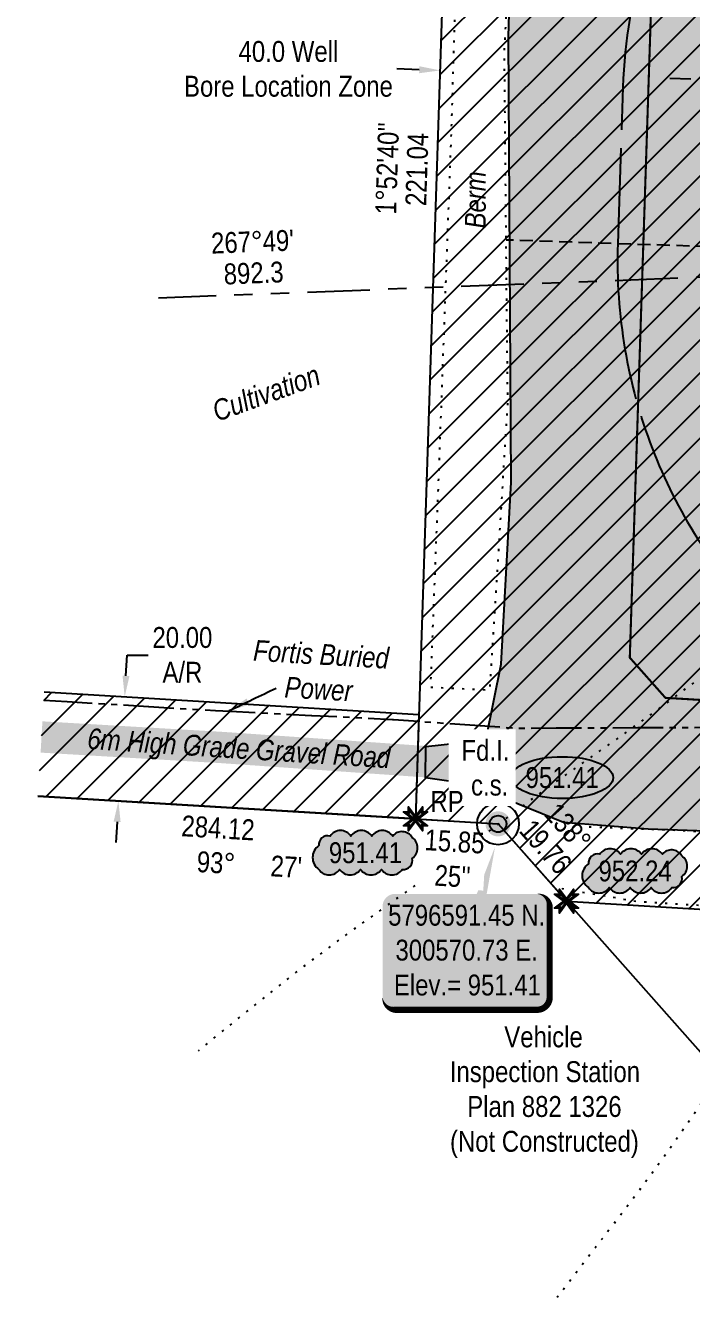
# Model space of a CAD drawing. Extents: x 296586 to 307845, y 5796063 to 5801446.
# Drawn here: x 305118 to 305436, y 5796518 to 5797137 of the extents above; entities that cross this region are included whole.
import ezdxf
from ezdxf.enums import TextEntityAlignment as Align

# ---------------------------------------------------------------- set-up
doc = ezdxf.new("R2010")
doc.units = 0
doc.header["$LTSCALE"] = 5
doc.header["$PDSIZE"] = 0.5
for name, pattern in [('foc-BUFFER', [16.75, 15, -1.75]), ('foc-DOT', [1, 0.2, -0.8]), ('foc-DRILLPATH', [14.75, 6, -1.75, 1.75, -1.75, 1.75, -1.75]), ('foc-TIELINE', [1.875, 1.25, -0.625]), ('foc-TOPO', [1, 0.2, -0.8]), ('POWERLINE5', [7.8, 2.4, -0.6, 0.6, -0.6, 0.6, -0.6, 2.4])]:
    doc.linetypes.add(name, pattern=pattern)
doc.layers.get('Defpoints').update_dxf_attribs({"color": 9})
for name, color, linetype in [('35', 37, 'Continuous'), ('AS-DRILL', 8, 'foc-DOT'), ('AS-POWER-EXISTING', 72, 'POWERLINE5'), ('AS-POWER-EXISTING-T', 72, 'Continuous'), ('AS-ROADS', 254, 'Continuous'), ('AUX-BUFFER', 7, 'foc-BUFFER'), ('DETAIL-T', 7, 'Continuous'), ('L-BD', 7, 'Continuous'), ('L-MON', 1, 'Continuous'), ('L-TIE', 7, 'foc-TIELINE'), ('L-TITLEDB', 4, 'Continuous'), ('P-BUFFER-PURPLE', 187, 'foc-TIELINE'), ('P-BUFFER-PURPLE-T', 187, 'Continuous'), ('P-CROSSINGS', 250, 'Continuous'), ('P-ELEVATION', 7, 'Continuous'), ('P-PDRILLPATH', 12, 'foc-DRILLPATH'), ('P-PROPOSED', 10, 'Continuous'), ('P-PROPOSED-EXISTING-H', 59, 'Continuous'), ('P-TXT', 4, 'Continuous'), ('T-GENERAL', 48, 'foc-TOPO')]:
    doc.layers.add(name, color=color, linetype=linetype)
doc.layers.add('T-TEXT', color=48, linetype='Continuous', lineweight=18)
doc.styles.add('80', font='ARIALN.TTF', dxfattribs={"height": 10})
doc.styles.add('80CG', font='ARIALN.TTF', dxfattribs={"height": 10})
doc.styles.add('80L', font='ARIALN.TTF', dxfattribs={"height": 10})
doc.styles.add('80LS', font='ARIALNI.TTF', dxfattribs={"height": 10})
doc.dimstyles.new('Compass 5 000', dxfattribs={"dimscale": 5, "dimtxt": 9, "dimasz": 2, "dimexe": 0.2, "dimexo": 0.0625, "dimgap": 0.5, "dimtad": 0, "dimtih": 1, "dimtoh": 1, "dimzin": 0, "dimdsep": 46, "dimtxsty": '80CG', "dimcen": 0.1, "dimse1": 1, "dimse2": 1, "dimclrd": 256, "dimclrt": 256, "dimaunit": 1, "dimadec": 4, "dimazin": 0, "dimtfac": 0.06, "dimtofl": 0, "dimtmove": 0, "dimatfit": 1, "dimfxl": 0.2, "dimtolj": 1, "dimtzin": 0, "dimlwd": -1, "dimarcsym": 0})
pattern_1 = [(45, (-542.316, 3161.673), (-7.857261993, 7.857261993), [])]

# ---------------------------------------------------------------- blocks, each defined once
blk = doc.blocks.new('*D394')
at = {"layer": 'Defpoints', "color": 0, "transparency": 16777216}
for p in [(305161.82, 5796815.63), (305165.14, 5796815.43), (305158.79, 5796765.72)]:
    blk.add_point(p, dxfattribs=at)
at = {"layer": 'P-TXT', "transparency": 16777216}
for p, q in [((305165.75, 5796825.41), (305166.36, 5796835.39)), ((305166.36, 5796835.39), (305176.36, 5796835.39)), ((305161.51, 5796755.54), (305160.91, 5796745.55))]:
    blk.add_line(p, q, dxfattribs=at)
for points in [[(305164.09, 5796825.51), (305167.41, 5796825.31), (305165.14, 5796815.43)], [(305159.85, 5796755.64), (305163.18, 5796755.43), (305162.12, 5796765.52)]]:
    blk.add_solid(points, dxfattribs=at)
at = {"layer": 'P-TXT', "transparency": 16777216, "insert": (305192.75, 5796835.39), "char_height": 10, "attachment_point": 5, "style": '80CG'}
blk.add_mtext('\\A1;20.00\\PA/R', dxfattribs=at)
blk = doc.blocks.new('*D395')
at = {"layer": 'Defpoints', "color": 0, "transparency": 16777216}
for p in [(305316.13, 5797115.31), (305313.67, 5797040.62), (305413.61, 5797037.32)]:
    blk.add_point(p, dxfattribs=at)
at = {"layer": 'P-BUFFER-PURPLE-T', "transparency": 16777216}
for p, q in [((305306.14, 5797115.64), (305295.33, 5797116)), ((305426.07, 5797111.68), (305436.07, 5797111.35))]:
    blk.add_line(p, q, dxfattribs=at)
for points in [[(305306.19, 5797117.31), (305306.08, 5797113.97), (305316.13, 5797115.31)], [(305426.13, 5797113.35), (305426.02, 5797110.02), (305416.08, 5797112.01)]]:
    blk.add_solid(points, dxfattribs=at)
at = {"layer": 'P-BUFFER-PURPLE-T', "transparency": 16777216, "insert": (305243.51, 5797116), "char_height": 10, "attachment_point": 5, "style": '80CG'}
blk.add_mtext('\\A1;40.0 Well\\PBore Location Zone', dxfattribs=at)
blk = doc.blocks.new('fdia')
at = {"color": 255, "const_width": 1}
blk.add_lwpolyline([(-0.5, 0, 1), (0.5, 0, 1)], format="xyb", close=True, dxfattribs=at)
blk = doc.blocks.new('Fdiaa')
blk.add_blockref('fdia', (0, 0))
blk = doc.blocks.new('fdib')
at = {"color": 1, "const_width": 1.6}
blk.add_lwpolyline([(-0.4, 0, 1), (0.4, 0, 1)], format="xyb", close=True, dxfattribs=at)
at = {"color": 1}
blk.add_circle((0, 0), 0.8, dxfattribs=at)
blk = doc.blocks.new('Fdibb')
blk.add_blockref('fdib', (0, 0))
blk = doc.blocks.new('fdicc')
for name in ['Fdibb', 'Fdiaa']:
    blk.add_blockref(name, (0, 0))
blk = doc.blocks.new('FDI')
blk.add_blockref('fdicc', (0, 0))
blk = doc.blocks.new('TEMP')
h = blk.add_hatch(color=255)
h.dxf.hatch_style = 1
h.paths.add_polyline_path([(0, 0.25), (-0.67, 1.15), (-0.67, 0.67), (-1.15, 0.67), (-0.25, 0), (-1.15, -0.67), (-0.67, -0.67), (-0.67, -1.15), (0, -0.25), (0.67, -1.15), (0.67, -0.67), (1.15, -0.67), (0.25, 0), (1.15, 0.67), (0.67, 0.67), (0.67, 1.15)])
h.paths.add_polyline_path([(0.57, 0.85), (0.57, 0.57), (0.85, 0.57), (0.08, 0), (0.85, -0.57), (0.57, -0.57), (0.57, -0.85), (0, -0.08), (-0.57, -0.85), (-0.57, -0.57), (-0.85, -0.57), (-0.08, 0), (-0.85, 0.57), (-0.57, 0.57), (-0.57, 0.85), (0, 0.08)], flags=16)
h = blk.add_hatch(color=1)
h.dxf.hatch_style = 1
h.paths.add_polyline_path([(0, 0.08), (-0.57, 0.85), (-0.57, 0.57), (-0.85, 0.57), (-0.08, 0), (-0.85, -0.57), (-0.57, -0.57), (-0.57, -0.85), (0, -0.08), (0.57, -0.85), (0.57, -0.57), (0.85, -0.57), (0.08, 0), (0.85, 0.57), (0.57, 0.57), (0.57, 0.85)])
at = {"color": 1}
for p, q in [((-0.08, 0), (0.08, 0)), ((0, 0.08), (0, -0.08))]:
    blk.add_line(p, q, dxfattribs=at)
at = {"color": 255, "flags": 128}
blk.add_lwpolyline([(-0.25, 0), (-1.15, 0.67), (-0.67, 0.67), (-0.67, 1.15), (0, 0.25), (0.67, 1.15), (0.67, 0.67), (1.15, 0.67), (0.25, 0), (1.15, -0.67), (0.67, -0.67), (0.67, -1.15), (0, -0.25), (-0.67, -1.15), (-0.67, -0.67), (-1.15, -0.67)], close=True, dxfattribs=at)
at = {"color": 1, "flags": 128}
blk.add_lwpolyline([(-0.08, 0), (-0.85, 0.57), (-0.57, 0.57), (-0.57, 0.85), (0, 0.08), (0.57, 0.85), (0.57, 0.57), (0.85, 0.57), (0.08, 0), (0.85, -0.57), (0.57, -0.57), (0.57, -0.85), (0, -0.08), (-0.57, -0.85), (-0.57, -0.57), (-0.85, -0.57)], close=True, dxfattribs=at)
blk = doc.blocks.new('wa')
at = {"layer": 'P-ELEVATION'}
h = blk.add_hatch(color=111, dxfattribs=at)
h.dxf.hatch_style = 1
edge = h.paths.add_edge_path()
edge.add_arc((-17.35, -4.5), 6.1, 215, 325)
edge.add_arc((-7.35, -4.5), 6.1, 215, 325)
edge.add_arc((2.65, -4.5), 6.1, 215, 325)
edge.add_arc((12.65, -4.5), 6.1, 215, 325)
edge.add_arc((18.14, -3.7), 4.32, 263.43363, 373.43363)
edge.add_arc((18.85, 2.3), 6.1, 305, 415)
edge.add_arc((17.45, 4.39), 5.69, 30.69553, 140.69553)
edge.add_arc((8.05, 4.5), 6.1, 35, 145)
edge.add_arc((-1.95, 4.5), 6.1, 35, 145)
edge.add_arc((-11.95, 4.5), 6.1, 35, 145)
edge.add_arc((-18.04, 3.81), 4.33, 75.42608, 185.42608)
edge.add_arc((-18.36, -2.3), 6.96, 125, 235)
at = {"color": 240, "flags": 128}
blk.add_lwpolyline([(-22.35, -8, 0.520567), (-12.35, -8, 0.520567), (-2.35, -8, 0.520567), (7.65, -8, 0.520567), (17.65, -8, 0.520567), (22.35, -2.7, 0.520567), (22.35, 7.3, 0.520567), (13.05, 8, 0.520567), (3.05, 8, 0.520567), (-6.95, 8, 0.520567), (-16.95, 8, 0.520567), (-22.35, 3.4, 0.520567)], format="xyb", close=True, dxfattribs=at)
at = {"layer": 'P-ELEVATION', "color": 240, "flags": 128}
blk.add_lwpolyline([(0, 0, 12.5, 0, 0), (-12.42, -6.43, 0, 0, 0)], format="xyseb", dxfattribs=at)
at = {"layer": 'P-ELEVATION', "color": 240, "style": '80'}
blk.add_attdef('ELEVATION', text='', height=10, dxfattribs=at).set_placement((0, 0), align=Align.MIDDLE_CENTER)
blk = doc.blocks.new('we')
at = {"layer": 'P-ELEVATION'}
h = blk.add_hatch(color=111, dxfattribs=at)
h.dxf.hatch_style = 1
edge = h.paths.add_edge_path()
edge.add_ellipse((0, 0), major_axis=(-24.38, 0), ratio=0.410256, start_angle=0, end_angle=360)
at = {"layer": 'P-ELEVATION', "color": 7, "flags": 128}
blk.add_lwpolyline([(0, 0, 12.5, 0, 0), (-12.42, -6.43, 0, 0, 0)], format="xyseb", dxfattribs=at)
at = {"layer": 'P-ELEVATION', "color": 7}
blk.add_ellipse((0, 0), major_axis=(-24.38, 0), ratio=0.410256, dxfattribs=at)
at = {"layer": 'P-ELEVATION', "style": '80'}
blk.add_attdef('ELEVATION', text='', height=10, dxfattribs=at).set_placement((0, 0), align=Align.MIDDLE_CENTER)
blk = doc.blocks.new('*U451')
h = blk.add_hatch(color=254)
edge = h.paths.add_edge_path()
edge.add_line((-34, -28.5), (34, -28.5))
edge.add_arc((34, -22.5), 6, 270, 360)
edge.add_line((40, -22.5), (40, 21))
edge.add_arc((34, 21), 6, 0, 90)
edge.add_line((34, 27), (-34, 27))
edge.add_arc((-34, 21), 6, 90, 180)
edge.add_line((-40, 21), (-40, -22.5))
edge.add_arc((-34, -22.5), 6, 180, 270)
at = {"color": 1, "flags": 128}
blk.add_lwpolyline([(13.87, 49.63, 0, 10, 0), (0, 0, 5, 5, 0)], format="xyseb", dxfattribs=at)
blk.add_lwpolyline([(-34, -28.5, 3, 3, 0), (34, -28.5, 3, 3, 0.414214), (40, -22.5, 3, 3, 0), (40, 21, 3, 0, 0.414214), (34, 27, 0, 0, 0), (-34, 27, 0, 0, 0.414214), (-40, 21, 0, 0, 0), (-40, -22.5, 0, 3, 0.414214)], format="xyseb", close=True, dxfattribs=at)
at = {"color": 1, "style": '80'}
blk.add_attdef('ENTER_TEXT_001', (-35.99, -5), '', height=10, dxfattribs=at)
blk = doc.blocks.new('RP')
at = {"layer": '35', "color": 3}
blk.add_circle((0, 0), 10, dxfattribs=at)
at = {"layer": '35', "color": 3, "style": '80'}
blk.add_attdef('RP_001', (-32.36, 5.75), '', height=10, dxfattribs=at)

msp = doc.modelspace()

# ---------------------------------------------------------------- hatches: boundary and pattern name
at = {"layer": 'AS-ROADS'}
h = msp.add_hatch(color=256, dxfattribs=at)
h.dxf.hatch_style = 1
h.paths.add_polyline_path([(305338.092, 5796795.389), (305345.306, 5796831.077), (305350.08, 5796918.156), (305348.893, 5797131.351), (305351.877, 5797236.919), (305360.829, 5797253.022), (305367.394, 5797258.987), (305402.605, 5797259.583), (305453.332, 5797257.197), (305485.559, 5797252.426), (305524.947, 5797250.04), (305542.851, 5797250.04), (305584.627, 5797250.04), (305613.273, 5797250.04), (305636.548, 5797251.233), (305669.968, 5797251.233), (305717.712, 5797247.058), (305749.939, 5797244.672), (305764.262, 5797240.497), (305771.423, 5797237.515), (305780.375, 5797227.376), (305785.746, 5797215.447), (305788.73, 5797200.537), (305791.118, 5797172.505), (305793.846, 5797093.201), (305788.93, 5797016.975), (305788.735, 5796967.195), (305788.137, 5796871.504), (305790.524, 5796741.482), (305785.062, 5796732.105), (305722.417, 5796733.376), (305629.069, 5796741.964), (305563.145, 5796745.657), (305495.205, 5796749.286), (305415.637, 5796752.063), (305375.155, 5796755.2), (305348.896, 5796765.936), (305334.66, 5796772.848), (305309.191, 5796776.591), (305309.36, 5796791.511), (305323.952, 5796793.175)])
at = {"layer": 'P-PROPOSED-EXISTING-H'}
h = msp.add_hatch(dxfattribs=at)
h.set_pattern_fill('ANSI31', color=256, scale=3.499794)
h.set_pattern_definition(pattern_1)
h.paths.add_polyline_path([(305304.293, 5796756.931), (305343.84, 5796754.542), (305376.599, 5796717.577), (305814.686, 5796691.131), (305833.908, 5797278.229), (305322.416, 5797309.105), (305304.337, 5796756.928)])
h = msp.add_hatch(dxfattribs=at)
h.set_pattern_fill('ANSI31', color=256, scale=3.499794)
h.set_pattern_definition(pattern_1)
h.paths.add_polyline_path([(305126.626, 5796817.752), (305123.611, 5796767.846), (305304.337, 5796756.928), (305305.974, 5796806.918)])

# ---------------------------------------------------------------- linework, layer by layer
at = {"layer": 'AS-DRILL', "flags": 128}
for points in [[(305647.37, 5796923.884), (305647.243, 5796923.839), (305647.139, 5796923.744), (305646.968, 5796923.85), (305646.685, 5796924.287), (305646.664, 5796924.388), (305646.641, 5796924.439), (305646.532, 5796924.218), (305645.937, 5796923.717), (305645.139, 5796923.174), (305644.883, 5796923.034), (305645.074, 5796923.427), (305645.523, 5796924.009), (305646.009, 5796924.89), (305646.429, 5796924.748), (305646.896, 5796923.303), (305646.77, 5796922.658), (305646.472, 5796922.72), (305646.272, 5796922.728), (305646.147, 5796922.733), (305645.787, 5796922.497), (305645.761, 5796922.473), (305644.719, 5796921.439), (305642.549, 5796919.125), (305642.262, 5796918.836), (305639.335, 5796915.752), (305635.473, 5796911.805), (305631.327, 5796907.669), (305626.611, 5796903.03), (305621.068, 5796897.099), (305615.044, 5796889.811), (305608.363, 5796881.123), (305601.167, 5796871.456), (305593.183, 5796860.869), (305584.642, 5796849.48), (305575.894, 5796837.323), (305567.16, 5796824.264), (305558.665, 5796810.296), (305550.467, 5796795.64), (305541.82, 5796779.775), (305532.655, 5796763.482), (305522.804, 5796746.941), (305512.233, 5796729.903), (305501.634, 5796712.792), (305490.455, 5796694.929), (305478.717, 5796676.888), (305466.145, 5796658.004), (305453.038, 5796638.267), (305439.224, 5796617.758), (305424.566, 5796596.782), (305408.236, 5796574.673), (305390.441, 5796551.622), (305372.43, 5796528.155), (305372.104, 5796527.717)], [(305560.64, 5796916.122), (305550.216, 5796908.687), (305538.634, 5796900.073), (305526.225, 5796890.791), (305513.381, 5796880.676), (305500.168, 5796869.474), (305486.505, 5796858.267), (305472.159, 5796847.512), (305457.183, 5796836.632), (305441.324, 5796824.937), (305424.556, 5796812.454), (305406.049, 5796799.015), (305385.859, 5796784.793), (305365.871, 5796770.637), (305346.865, 5796756.618), (305328.029, 5796742.466), (305308.511, 5796728.167), (305287.952, 5796713.484), (305267.108, 5796698.563), (305246.334, 5796682.889), (305225.551, 5796666.389), (305205.58, 5796650.156), (305200.318, 5796645.81)]]:
    msp.add_lwpolyline(points, dxfattribs=at)
at = {"layer": 'AS-POWER-EXISTING', "flags": 128}
msp.add_lwpolyline([(305645.277, 5796808.134), (305631.267, 5796807.917), (305599.692, 5796806.827), (305524.815, 5796802.727), (305449.982, 5796800.607), (305352.247, 5796800.242), (305293.27, 5796804.374), (305208.622, 5796808.627), (305126.378, 5796813.641)], dxfattribs=at)
at = {"layer": 'AS-ROADS', "flags": 128}
msp.add_lwpolyline([(305791.118, 5797172.505), (305793.846, 5797093.201), (305788.93, 5797016.975), (305788.735, 5796967.195), (305788.137, 5796871.504), (305790.524, 5796741.482), (305785.062, 5796732.105), (305722.417, 5796733.376), (305629.069, 5796741.964), (305563.145, 5796745.657), (305495.205, 5796749.286), (305415.637, 5796752.063), (305375.155, 5796755.2), (305348.896, 5796765.936), (305334.66, 5796772.848), (305309.191, 5796776.591), (305309.36, 5796791.511), (305323.952, 5796793.175), (305338.092, 5796795.389), (305338.092, 5796795.389), (305345.306, 5796831.077), (305350.08, 5796918.156), (305348.893, 5797131.351), (305351.877, 5797236.919)], dxfattribs=at)
at = {"layer": 'AS-ROADS', "const_width": 15, "flags": 128}
msp.add_lwpolyline([(305125.32, 5796796.143), (305212.055, 5796791.074), (305346.037, 5796781.747)], dxfattribs=at)
at = {"layer": 'AUX-BUFFER', "color": 251, "linetype": 'foc-BUFFER', "flags": 128}
msp.add_lwpolyline([(305401.174, 5797032.34, 1), (305900.877, 5797015.979), (305903.331, 5797090.935, 1), (305403.628, 5797107.296)], format="xyb", close=True, dxfattribs=at)
at = {"layer": 'L-TIE', "flags": 128}
msp.add_lwpolyline([(305651.029, 5797024.16), (305347.74, 5797034.09)], dxfattribs=at)
at = {"layer": 'L-TITLEDB', "flags": 128}
for points in [[(305123.611, 5796767.846), (305343.84, 5796754.542)], [(305343.84, 5796754.542), (305553.599, 5796517.855)]]:
    msp.add_lwpolyline(points, dxfattribs=at)
at = {"layer": 'P-BUFFER-PURPLE', "const_width": 1, "flags": 128}
msp.add_lwpolyline([(305406.913, 5796834.135), (305423.965, 5796814.893), (305718.109, 5796797.137), (305730.784, 5797184.277), (305418.993, 5797203.099)], close=True, dxfattribs=at)
at = {"layer": 'P-PDRILLPATH'}
msp.add_line((305651.029, 5797024.16), (305181.374, 5797006.321), dxfattribs=at)
at = {"layer": 'P-PROPOSED', "flags": 128}
msp.add_lwpolyline([(305304.293, 5796756.931), (305343.84, 5796754.542), (305376.599, 5796717.577), (305814.686, 5796691.131), (305833.908, 5797278.229), (305322.416, 5797309.105), (305304.337, 5796756.928)], close=True, dxfattribs=at)
msp.add_lwpolyline([(305126.626, 5796817.752), (305305.974, 5796806.918), (305304.337, 5796756.928), (305123.611, 5796767.846)], dxfattribs=at)
at = {"layer": 'T-GENERAL', "flags": 128}
msp.add_lwpolyline([(305797.667, 5797262.977), (305785.927, 5797277.874), (305728.077, 5797279.647), (305690.492, 5797283.149), (305641.797, 5797287.759), (305585.617, 5797289.024), (305533.802, 5797293.687), (305476.61, 5797295.772), (305425.967, 5797299.679), (305373.74, 5797301.427), (305337.615, 5797300.252), (305332.67, 5797284.974), (305325.907, 5797224.419), (305323.565, 5797156.534), (305321.292, 5797082.499), (305318.167, 5796998.084), (305315.252, 5796918.282), (305311.44, 5796820.024), (305339.942, 5796818.639), (305343.297, 5796870.954), (305348.525, 5796956.002), (305347.887, 5797017.904), (305346.917, 5797124.947), (305349.915, 5797180.899), (305349.045, 5797234.679), (305353.935, 5797266.412), (305408.74, 5797266.202), (305485.21, 5797262.647), (305603.89, 5797260.442), (305664.362, 5797256.584), (305729.925, 5797247.279), (305780.505, 5797245.392)], close=True, dxfattribs=at)
msp.add_lwpolyline([(305387.506, 5796753.125), (305433.252, 5796751.384), (305480.457, 5796747.989), (305538.457, 5796744.939), (305625.73, 5796740.669), (305735.68, 5796731.639), (305774.825, 5796725.559), (305795.217, 5796721.782), (305803.342, 5796711.814), (305797.192, 5796698.177), (305710.56, 5796699.282), (305647.357, 5796705.332), (305584.672, 5796707.632), (305527.38, 5796709.712), (305475.06, 5796713.342), (305410.647, 5796717.242), (305374.707, 5796723.349), (305372.455, 5796726.837)], dxfattribs=at)

# ---------------------------------------------------------------- block references
at = {"layer": 'DETAIL-T'}
ref = msp.add_blockref('*U451', (305328.574, 5796694.017), dxfattribs=dict(at, xscale=0.99994119, yscale=0.99994119, zscale=0.99994119))
ref.add_attrib('ENTER_TEXT_001', '5796591.45 N.', (305291.257, 5796705.789), dxfattribs={"layer": '0', "color": 1, "height": 9.99941, "style": '80'})
ref.add_attrib('ENTER_TEXT_002', '300570.73 E.', (305294.756, 5796689.082), dxfattribs={"layer": '0', "color": 1, "height": 9.99941, "style": '80'})
ref.add_attrib('ENTER_TEXT_003', 'Elev.= 951.41', (305293.989, 5796672.375), dxfattribs={"layer": '0', "color": 1, "height": 9.99941, "style": '80'})
at = {"layer": 'L-MON', "xscale": 4.999705949999972, "yscale": 4.999705949999972, "zscale": 4.999705949999972}
msp.add_blockref('TEMP', (305376.599, 5796717.577), dxfattribs=at)
at = {"layer": 'P-ELEVATION', "xscale": 0.99994119, "yscale": 0.99994119, "zscale": 0.99994119}
for name, p, values in [('we', (305374.57, 5796776.709), {'ELEVATION': '951.41'}), ('wa', (305409.449, 5796731.991), {'ELEVATION': '952.24'})]:
    msp.add_blockref(name, p, dxfattribs=at).add_auto_attribs(values)

# ---------------------------------------------------------------- texts
at = {"layer": 'L-BD', "style": '80L'}
for s, rotation, p in [("1°52'40''", 88.1247, (305290.774, 5797068.39)), ('221.04', 88.1247, (305305.015, 5797067.924)), ('138°', 311.5484, (305377.365, 5796753.023)), ('19.76', 311.5484, (305366.701, 5796743.572))]:
    msp.add_text(s, height=9.9994, rotation=rotation, dxfattribs=at).set_placement(p, align=Align.MIDDLE)
at = {"layer": 'L-BD', "color": 5, "style": '80L'}
for s, p in [("267°49'", (305226.295, 5797033.314)), ('892.3', (305226.864, 5797018.326))]:
    msp.add_text(s, height=9.9994, rotation=2.1752, dxfattribs=at).set_placement(p, align=Align.MIDDLE)
at = {"layer": 'L-BD', "char_height": 9.9994, "attachment_point": 2, "rotation": 356.5428, "style": '80L'}
for s, insert, width in [('284.12\\P93°', (305210.139, 5796757.593), 34.57273), ("27'", (305242.765, 5796739.009), 14.47159)]:
    msp.add_mtext(s, dxfattribs=dict(at, insert=insert, width=width))
at = {"layer": 'L-TITLEDB', "insert": (305319.784, 5796657.547), "char_height": 10, "attachment_point": 1, "style": '80L'}
msp.add_mtext_dynamic_manual_height_columns('\\pi27.058;Vehicle \\P\\pi0.97361;Inspection Station\\P\\pi9.3331;Plan 882 1326\\P\\pi1.0589;(Not Constructed)', width=91.13549, gutter_width=50, heights=[0], dxfattribs=at)
at = {"layer": 'T-TEXT', "style": '80LS'}
for s, rotation, p in [('Cultivation', 20, (305232.835, 5796960.847)), ('6m High Grade Gravel Road', 356.327269, (305219.795, 5796790.788))]:
    msp.add_text(s, height=9.99941, rotation=rotation, dxfattribs=at).set_placement(p, align=Align.MIDDLE_CENTER)
at = {"layer": 'T-TEXT', "insert": (305327.976, 5797039.339), "char_height": 9.99941, "attachment_point": 1, "rotation": 90, "style": '80L'}
msp.add_mtext_dynamic_manual_height_columns('\\pi0.29976;{\\fArial Narrow|b0|i1|c0|p34;Berm}', width=27.27599, gutter_width=50, heights=[0], dxfattribs=at)

# ---------------------------------------------------------------- dimensions: what is measured, and where the dimension line sits
at = {"layer": 'P-BUFFER-PURPLE-T'}
dim = msp.add_linear_dim(base=(305316.131, 5797115.31), p1=(305413.614, 5797037.319), p2=(305313.668, 5797040.615), angle=178.111175, text='40.0 Well\\PBore Location Zone', dimstyle='Compass 5 000', dxfattribs=at)
dim.commit()
dim.dimension.update_dxf_attribs({"geometry": '*D395', "text_midpoint": (305243.508, 5797115.996), "dimtype": 161})
at = {"layer": 'P-TXT'}
dim = msp.add_linear_dim(base=(305165.145, 5796815.425), p1=(305158.793, 5796765.719), p2=(305161.82, 5796815.627), angle=86.529275, text='20.00\\PA/R', dimstyle='Compass 5 000', dxfattribs=at)
dim.commit()
dim.dimension.update_dxf_attribs({"geometry": '*D394', "text_midpoint": (305192.747, 5796835.389), "dimtype": 161})

# ---------------------------------------------------------------- next in the draw order: texts
at = {"layer": 'AS-POWER-EXISTING-T', "insert": (305226.716, 5796842.68), "char_height": 10, "attachment_point": 1, "rotation": 356.592612, "style": '80L', "bg_fill": 3, "box_fill_scale": 1.1, "bg_fill_color": 256, "bg_fill_transparency": 0}
msp.add_mtext_dynamic_manual_height_columns('\\pi0.32626;{\\fArial Narrow|b0|i1|c0|p34;Fortis Buried\\P\\pi16.346;Power}', width=65.59795, gutter_width=50, heights=[0], dxfattribs=at)
at = {"layer": 'L-BD', "insert": (305323.363, 5796751.11), "char_height": 9.9994, "width": 28.22249, "attachment_point": 2, "rotation": 356.5428, "style": '80L', "bg_fill": 3, "box_fill_scale": 1.1, "bg_fill_color": 256, "bg_fill_transparency": 0}
msp.add_mtext("15.85\\P25''", dxfattribs=at)

# ---------------------------------------------------------------- next in the draw order: block references
at = {"layer": 'L-MON', "xscale": 4.999705949999972, "yscale": 4.999705949999972, "zscale": 4.999705949999972}
for name, p in [('TEMP', (305304.337, 5796756.928)), ('FDI', (305343.84, 5796754.542))]:
    msp.add_blockref(name, p, dxfattribs=at)
at = {"layer": 'P-CROSSINGS', "xscale": 0.99994119, "yscale": 0.99994119, "zscale": 0.99994119}
msp.add_blockref('RP', (305343.84, 5796754.542), dxfattribs=at).add_auto_attribs({'RP_001': 'RP'})
at = {"layer": 'P-ELEVATION', "xscale": 0.99994119, "yscale": 0.99994119, "zscale": 0.99994119}
msp.add_blockref('wa', (305280.382, 5796740.727), dxfattribs=at).add_auto_attribs({'ELEVATION': '951.41'})

# ---------------------------------------------------------------- next in the draw order: leaders
at = {"layer": 'AS-POWER-EXISTING-T', "path_type": 1}
msp.add_leader([(305215.211, 5796808.775), (305237.618, 5796819.569)], dimstyle='Compass 5 000', override={"dimgap": 0.5, "dimtad": 0}, dxfattribs=at)

# ---------------------------------------------------------------- next in the draw order: texts
at = {"layer": 'L-MON', "insert": (305325.288, 5796794.763), "char_height": 9.99941, "attachment_point": 1, "style": '80L', "bg_fill": 2}
msp.add_mtext_dynamic_manual_height_columns('\\pi1.063;Fd.I.\\P\\pi5.6398;c.s.', width=22.04407, gutter_width=50, heights=[0], dxfattribs=at)

doc.saveas('drawing.dxf')
